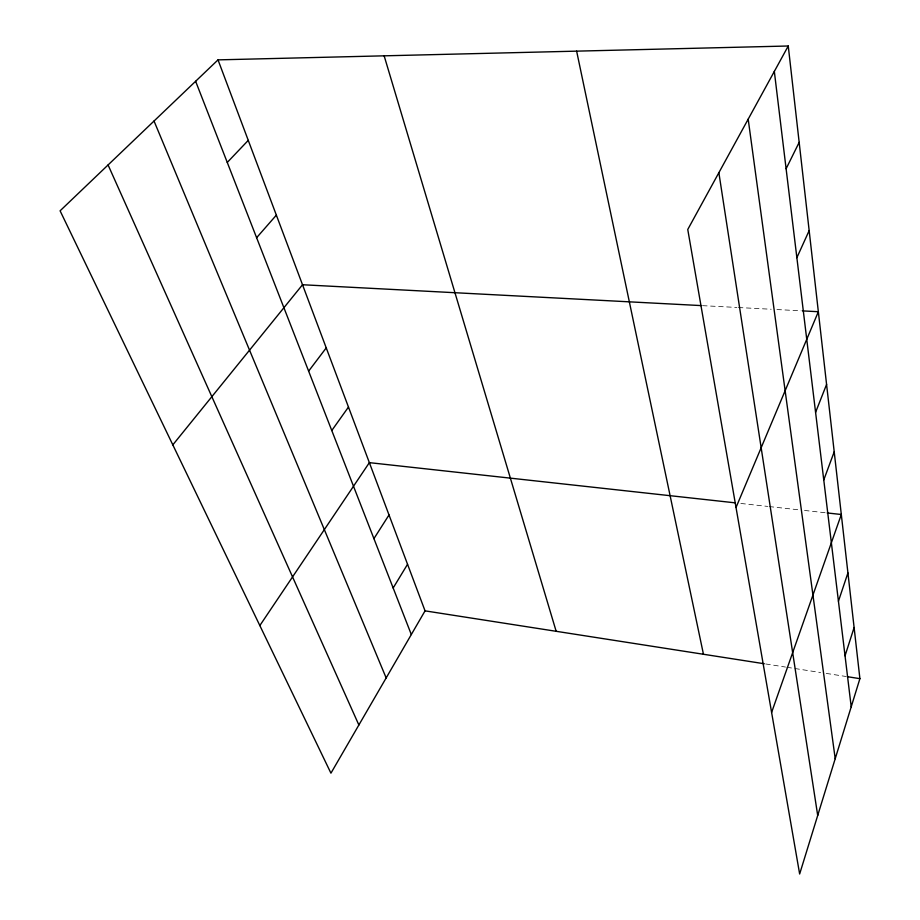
<?xml version="1.0" encoding="UTF-8"?>
<svg xmlns="http://www.w3.org/2000/svg" width="920" height="920" viewBox="0 0 920 920"><rect width="100%" height="100%" fill="white"/><g stroke="black" fill="none" stroke-linecap="round" stroke-linejoin="round"><path stroke-width="0.69" stroke-dasharray="4.6 3.45" d="M702.546 305.659L736.92 307.452M738.346 307.533L771.202 309.247M776.917 309.546L801.205 310.822M740.83 503.458L767.717 506.414M769.131 506.563L798.859 509.829M804.517 510.45L825.746 512.785M765.739 663.975L785.519 667.057M786.922 667.276L820.606 672.531M826.217 673.405L845.871 676.464"/><path stroke-width="1.38" d="M788.256 46L859.901 678.661L799.652 874L687.757 229.494L788.256 46L218.017 59.869L60.099 210.818L330.935 773.179L425.051 610.857L218.017 59.869M845.043 655.787L854.116 627.52M838.43 601.22L847.929 572.93M771.604 712.448L841.317 514.498L827.16 512.946M823.756 479.964L834.21 451.823M815.58 412.344L826.585 384.41M736.023 507.495L818.351 311.719L802.631 310.891M796.869 257.692L809.163 230.598M786.106 168.751L799.169 142.358M393.162 587.983L407.548 564.282M373.922 538.637L389.022 514.958M259.842 625.565L369.357 462.645L735.172 502.837M331.775 430.525L348.473 407.065M308.625 371.139L326.243 347.875M172.822 444.866L302.519 284.74L701.109 305.589M256.611 237.716L276.356 215.13M227.263 162.438L248.262 140.369M425.051 610.857L764.324 663.757M847.274 676.683L859.901 678.661M108.077 164.956L358.869 724.994M154.031 121.026L386.159 677.925M195.626 81.282L411.32 634.547M384.146 55.832L556.163 631.304M576.633 51.152L703.455 654.258M718.865 172.695L817.707 815.465M748.19 119.163L835.21 758.724M774.329 71.426L851.218 706.836"/></g></svg>
